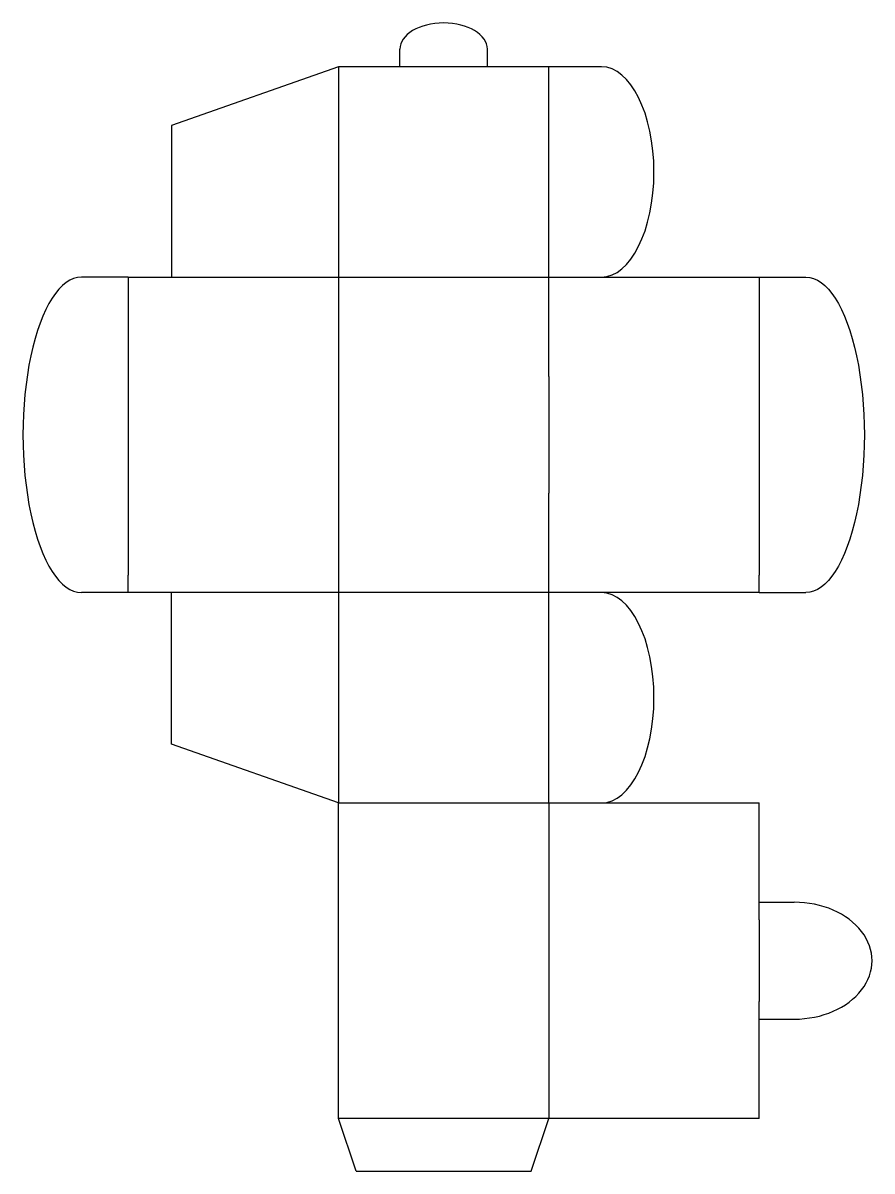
# Model space of a CAD drawing. Header units: millimetres. Extents: x 118 to 264, y -86 to 111.
import ezdxf

# ---------------------------------------------------------------- set-up
doc = ezdxf.new("R2010")
doc.units = ezdxf.units.MM
doc.header["$MEASUREMENT"] = 0

msp = doc.modelspace()

# ---------------------------------------------------------------- linework, layer by layer
for p, q in [((182.95, 103.38), (182.95, 106.38)), ((197.95, 103.38), (197.95, 106.38)), ((172.45, 103.38), (143.86, 93.33)), ((185.95, 103.38), (172.45, 103.38)), ((208.45, 103.38), (194.95, 103.38)), ((217.45, 103.38), (208.45, 103.38)), ((143.86, 93.33), (143.86, 67.38)), ((136.45, 67.38), (128.45, 67.38)), ((136.45, 67.38), (172.45, 67.38)), ((136.45, 67.38), (136.45, 64.38)), ((208.45, 67.38), (244.45, 67.38)), ((244.45, 67.38), (252.45, 67.38)), ((244.45, 67.38), (244.45, 64.38)), ((208.45, 50.38), (208.45, 30.38)), ((136.45, 13.38), (136.45, 16.38)), ((244.45, 13.38), (244.45, 16.38)), ((136.45, 13.38), (128.45, 13.38)), ((172.45, 13.38), (136.45, 13.38)), ((143.86, -12.57), (143.86, 13.38)), ((244.45, 13.38), (208.45, 13.38)), ((244.45, 13.38), (252.45, 13.38)), ((172.45, -22.62), (143.86, -12.57)), ((172.45, -76.62), (172.45, -22.62)), ((208.45, -22.62), (244.45, -22.62)), ((244.45, -42.62), (244.45, -22.62)), ((244.45, -39.62), (250.45, -39.62)), ((244.45, -76.62), (244.45, -56.62)), ((244.45, -59.62), (250.45, -59.62)), ((175.45, -85.62), (172.45, -76.62)), ((197.95, -76.62), (182.95, -76.62)), ((205.45, -85.62), (208.45, -76.62)), ((244.45, -76.62), (208.45, -76.62)), ((175.45, -85.62), (205.45, -85.62))]:
    msp.add_line(p, q)
at = {"color": 2}
for p, q in [((172.45, 103.38), (172.45, 67.38)), ((194.95, 103.38), (185.95, 103.38)), ((208.45, 67.38), (208.45, 103.38)), ((172.45, 67.38), (172.45, 13.38)), ((172.45, 67.38), (208.45, 67.38)), ((208.45, 50.38), (208.45, 67.38)), ((136.45, 64.38), (136.45, 16.38)), ((244.45, 64.38), (244.45, 16.38)), ((208.45, 13.38), (208.45, 30.38)), ((208.45, 13.38), (172.45, 13.38)), ((172.45, 13.38), (172.45, -22.62)), ((208.45, -22.62), (208.45, 13.38)), ((172.45, -22.62), (208.45, -22.62)), ((208.45, -22.62), (208.45, -76.62)), ((244.45, -42.62), (244.45, -56.62)), ((182.95, -76.62), (172.45, -76.62)), ((208.45, -76.62), (197.95, -76.62))]:
    msp.add_line(p, q, dxfattribs=at)
for centre, major_axis, ratio, start_param, end_param in [((190.45, 106.38), (-7.5, 0), 0.6, 3.141593, 6.283185), ((217.45, 85.38), (0, 18), 0.5, 3.141593, 6.283185), ((128.45, 40.38), (0, 27), 0.37037, 0, 3.141593), ((217.45, -4.62), (0, 18), 0.5, 3.141593, 6.283185), ((250.45, -49.62), (13.32, 0), 0.75099, 4.712389, 7.853982)]:
    msp.add_ellipse(centre, major_axis=major_axis, ratio=ratio, start_param=start_param, end_param=end_param)
at = {"extrusion": (0, 0, -1)}
msp.add_ellipse((252.45, 40.38), major_axis=(0, 27), ratio=0.37037, start_param=0, end_param=3.141593, dxfattribs=at)

doc.saveas('drawing.dxf')
